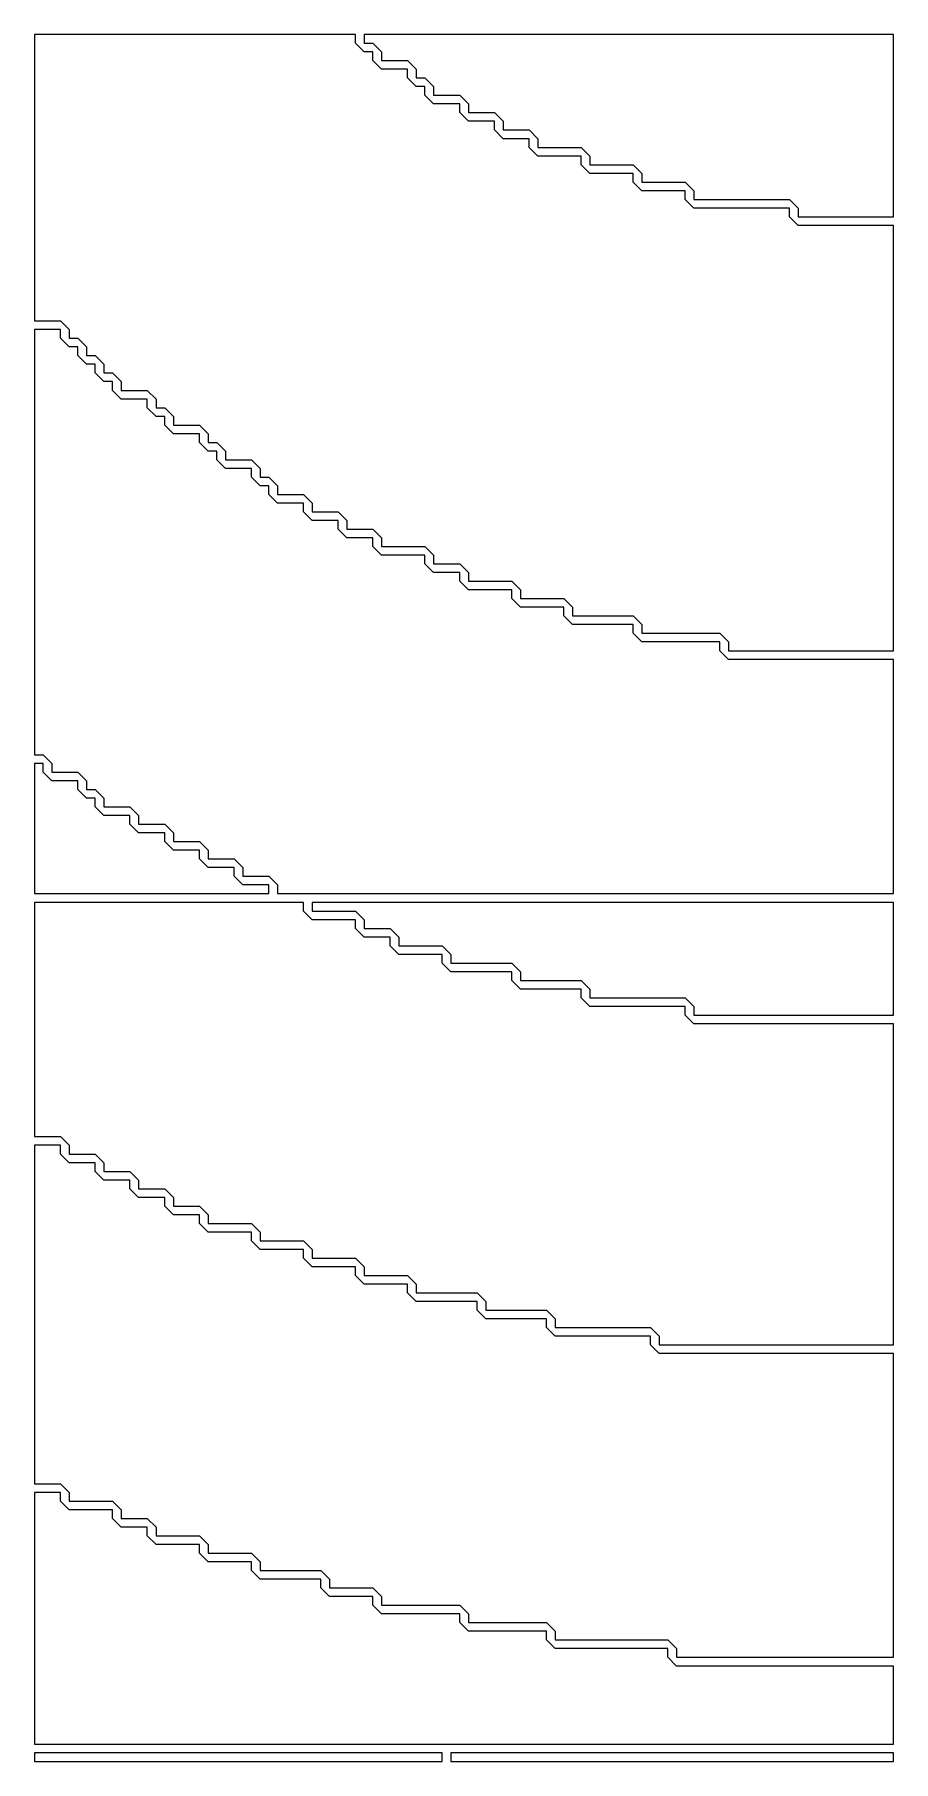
# Model space of a CAD drawing. Header units: metres. Extents: x -2.2 to 1, y -5.1 to 5.2.
# Drawn here: x -0.735 to -0.24, y -5.148 to -4.153 of the extents above; entities that cross this region are included whole.
import ezdxf

# ---------------------------------------------------------------- set-up
doc = ezdxf.new("R2010")
doc.units = ezdxf.units.M

msp = doc.modelspace()

# ---------------------------------------------------------------- linework, layer by layer
at = {"layer": '10', "color": 2}
msp.add_polyline3d([(-0.49543, -5.148, 0), (-0.24043, -5.148, 0), (-0.24043, -5.143, 0), (-0.49543, -5.143, 0), (-0.49543, -5.148, 0)], dxfattribs=at)
at = {"layer": '11', "color": 6}
msp.add_polyline3d([(-0.73543, -5.148, 0), (-0.50043, -5.148, 0), (-0.50043, -5.143, 0), (-0.73543, -5.143, 0), (-0.73543, -5.148, 0)], dxfattribs=at)
at = {"layer": '4', "color": 2}
msp.add_polyline3d([(-0.54543, -4.158, 0), (-0.54043, -4.158, 0), (-0.53543, -4.163, 0), (-0.53543, -4.168, 0), (-0.52043, -4.168, 0), (-0.51543, -4.173, 0), (-0.51543, -4.178, 0), (-0.51043, -4.178, 0), (-0.50543, -4.183, 0), (-0.50543, -4.188, 0), (-0.49043, -4.188, 0), (-0.48543, -4.193, 0), (-0.48543, -4.198, 0), (-0.47043, -4.198, 0), (-0.46543, -4.203, 0), (-0.46543, -4.208, 0), (-0.45043, -4.208, 0), (-0.44543, -4.213, 0), (-0.44543, -4.218, 0), (-0.42043, -4.218, 0), (-0.41543, -4.223, 0), (-0.41543, -4.228, 0), (-0.39043, -4.228, 0), (-0.38543, -4.233, 0), (-0.38543, -4.238, 0), (-0.36043, -4.238, 0), (-0.35543, -4.243, 0), (-0.35543, -4.248, 0), (-0.30043, -4.248, 0), (-0.29543, -4.253, 0), (-0.29543, -4.258, 0), (-0.24043, -4.258, 0), (-0.24043, -4.153, 0), (-0.54543, -4.153, 0), (-0.54543, -4.158, 0)], dxfattribs=at)
at = {"layer": '5', "color": 6}
msp.add_polyline3d([(-0.73543, -4.318, 0), (-0.72043, -4.318, 0), (-0.71543, -4.323, 0), (-0.71543, -4.328, 0), (-0.71043, -4.328, 0), (-0.70543, -4.333, 0), (-0.70543, -4.338, 0), (-0.70043, -4.338, 0), (-0.69543, -4.343, 0), (-0.69543, -4.348, 0), (-0.69043, -4.348, 0), (-0.68543, -4.353, 0), (-0.68543, -4.358, 0), (-0.67043, -4.358, 0), (-0.66543, -4.363, 0), (-0.66543, -4.368, 0), (-0.66043, -4.368, 0), (-0.65543, -4.373, 0), (-0.65543, -4.378, 0), (-0.64043, -4.378, 0), (-0.63543, -4.383, 0), (-0.63543, -4.388, 0), (-0.63043, -4.388, 0), (-0.62543, -4.393, 0), (-0.62543, -4.398, 0), (-0.61043, -4.398, 0), (-0.60543, -4.403, 0), (-0.60543, -4.408, 0), (-0.60043, -4.408, 0), (-0.59543, -4.413, 0), (-0.59543, -4.418, 0), (-0.58043, -4.418, 0), (-0.57543, -4.423, 0), (-0.57543, -4.428, 0), (-0.56043, -4.428, 0), (-0.55543, -4.433, 0), (-0.55543, -4.438, 0), (-0.54043, -4.438, 0), (-0.53543, -4.443, 0), (-0.53543, -4.448, 0), (-0.51043, -4.448, 0), (-0.50543, -4.453, 0), (-0.50543, -4.458, 0), (-0.49043, -4.458, 0), (-0.48543, -4.463, 0), (-0.48543, -4.468, 0), (-0.46043, -4.468, 0), (-0.45543, -4.473, 0), (-0.45543, -4.478, 0), (-0.43043, -4.478, 0), (-0.42543, -4.483, 0), (-0.42543, -4.488, 0), (-0.39043, -4.488, 0), (-0.38543, -4.493, 0), (-0.38543, -4.498, 0), (-0.34043, -4.498, 0), (-0.33543, -4.503, 0), (-0.33543, -4.508, 0), (-0.24043, -4.508, 0), (-0.24043, -4.263, 0), (-0.29543, -4.263, 0), (-0.30043, -4.258, 0), (-0.30043, -4.253, 0), (-0.35543, -4.253, 0), (-0.36043, -4.248, 0), (-0.36043, -4.243, 0), (-0.38543, -4.243, 0), (-0.39043, -4.238, 0), (-0.39043, -4.233, 0), (-0.41543, -4.233, 0), (-0.42043, -4.228, 0), (-0.42043, -4.223, 0), (-0.44543, -4.223, 0), (-0.45043, -4.218, 0), (-0.45043, -4.213, 0), (-0.46543, -4.213, 0), (-0.47043, -4.208, 0), (-0.47043, -4.203, 0), (-0.48543, -4.203, 0), (-0.49043, -4.198, 0), (-0.49043, -4.193, 0), (-0.50543, -4.193, 0), (-0.51043, -4.188, 0), (-0.51043, -4.183, 0), (-0.51543, -4.183, 0), (-0.52043, -4.178, 0), (-0.52043, -4.173, 0), (-0.53543, -4.173, 0), (-0.54043, -4.168, 0), (-0.54043, -4.163, 0), (-0.54543, -4.163, 0), (-0.55043, -4.158, 0), (-0.55043, -4.153, 0), (-0.73543, -4.153, 0), (-0.73543, -4.318, 0)], dxfattribs=at)
at = {"layer": '6', "color": 4}
for points in [[(-0.73543, -4.568, 0), (-0.73043, -4.568, 0), (-0.72543, -4.573, 0), (-0.72543, -4.578, 0), (-0.71043, -4.578, 0), (-0.70543, -4.583, 0), (-0.70543, -4.588, 0), (-0.70043, -4.588, 0), (-0.69543, -4.593, 0), (-0.69543, -4.598, 0), (-0.68043, -4.598, 0), (-0.67543, -4.603, 0), (-0.67543, -4.608, 0), (-0.66043, -4.608, 0), (-0.65543, -4.613, 0), (-0.65543, -4.618, 0), (-0.64043, -4.618, 0), (-0.63543, -4.623, 0), (-0.63543, -4.628, 0), (-0.62043, -4.628, 0), (-0.61543, -4.633, 0), (-0.61543, -4.638, 0), (-0.60043, -4.638, 0), (-0.59543, -4.643, 0), (-0.59543, -4.648, 0), (-0.24043, -4.648, 0), (-0.24043, -4.513, 0), (-0.33543, -4.513, 0), (-0.34043, -4.508, 0), (-0.34043, -4.503, 0), (-0.38543, -4.503, 0), (-0.39043, -4.498, 0), (-0.39043, -4.493, 0), (-0.42543, -4.493, 0), (-0.43043, -4.488, 0), (-0.43043, -4.483, 0), (-0.45543, -4.483, 0), (-0.46043, -4.478, 0), (-0.46043, -4.473, 0), (-0.48543, -4.473, 0), (-0.49043, -4.468, 0), (-0.49043, -4.463, 0), (-0.50543, -4.463, 0), (-0.51043, -4.458, 0), (-0.51043, -4.453, 0), (-0.53543, -4.453, 0), (-0.54043, -4.448, 0), (-0.54043, -4.443, 0), (-0.55543, -4.443, 0), (-0.56043, -4.438, 0), (-0.56043, -4.433, 0), (-0.57543, -4.433, 0), (-0.58043, -4.428, 0), (-0.58043, -4.423, 0), (-0.59543, -4.423, 0), (-0.60043, -4.418, 0), (-0.60043, -4.413, 0), (-0.60543, -4.413, 0), (-0.61043, -4.408, 0), (-0.61043, -4.403, 0), (-0.62543, -4.403, 0), (-0.63043, -4.398, 0), (-0.63043, -4.393, 0), (-0.63543, -4.393, 0), (-0.64043, -4.388, 0), (-0.64043, -4.383, 0), (-0.65543, -4.383, 0), (-0.66043, -4.378, 0), (-0.66043, -4.373, 0), (-0.66543, -4.373, 0), (-0.67043, -4.368, 0), (-0.67043, -4.363, 0), (-0.68543, -4.363, 0), (-0.69043, -4.358, 0), (-0.69043, -4.353, 0), (-0.69543, -4.353, 0), (-0.70043, -4.348, 0), (-0.70043, -4.343, 0), (-0.70543, -4.343, 0), (-0.71043, -4.338, 0), (-0.71043, -4.333, 0), (-0.71543, -4.333, 0), (-0.72043, -4.328, 0), (-0.72043, -4.323, 0), (-0.73543, -4.323, 0), (-0.73543, -4.568, 0)], [(-0.57543, -4.658, 0), (-0.55043, -4.658, 0), (-0.54543, -4.663, 0), (-0.54543, -4.668, 0), (-0.53043, -4.668, 0), (-0.52543, -4.673, 0), (-0.52543, -4.678, 0), (-0.50043, -4.678, 0), (-0.49543, -4.683, 0), (-0.49543, -4.688, 0), (-0.46043, -4.688, 0), (-0.45543, -4.693, 0), (-0.45543, -4.698, 0), (-0.42043, -4.698, 0), (-0.41543, -4.703, 0), (-0.41543, -4.708, 0), (-0.36043, -4.708, 0), (-0.35543, -4.713, 0), (-0.35543, -4.718, 0), (-0.24043, -4.718, 0), (-0.24043, -4.653, 0), (-0.57543, -4.653, 0), (-0.57543, -4.658, 0)]]:
    msp.add_polyline3d(points, dxfattribs=at)
at = {"layer": '7', "color": 1}
for points in [[(-0.73543, -4.648, 0), (-0.60043, -4.648, 0), (-0.60043, -4.643, 0), (-0.61543, -4.643, 0), (-0.62043, -4.638, 0), (-0.62043, -4.633, 0), (-0.63543, -4.633, 0), (-0.64043, -4.628, 0), (-0.64043, -4.623, 0), (-0.65543, -4.623, 0), (-0.66043, -4.618, 0), (-0.66043, -4.613, 0), (-0.67543, -4.613, 0), (-0.68043, -4.608, 0), (-0.68043, -4.603, 0), (-0.69543, -4.603, 0), (-0.70043, -4.598, 0), (-0.70043, -4.593, 0), (-0.70543, -4.593, 0), (-0.71043, -4.588, 0), (-0.71043, -4.583, 0), (-0.72543, -4.583, 0), (-0.73043, -4.578, 0), (-0.73043, -4.573, 0), (-0.73543, -4.573, 0), (-0.73543, -4.648, 0)], [(-0.73543, -4.788, 0), (-0.72043, -4.788, 0), (-0.71543, -4.793, 0), (-0.71543, -4.798, 0), (-0.70043, -4.798, 0), (-0.69543, -4.803, 0), (-0.69543, -4.808, 0), (-0.68043, -4.808, 0), (-0.67543, -4.813, 0), (-0.67543, -4.818, 0), (-0.66043, -4.818, 0), (-0.65543, -4.823, 0), (-0.65543, -4.828, 0), (-0.64043, -4.828, 0), (-0.63543, -4.833, 0), (-0.63543, -4.838, 0), (-0.61043, -4.838, 0), (-0.60543, -4.843, 0), (-0.60543, -4.848, 0), (-0.58043, -4.848, 0), (-0.57543, -4.853, 0), (-0.57543, -4.858, 0), (-0.55043, -4.858, 0), (-0.54543, -4.863, 0), (-0.54543, -4.868, 0), (-0.52043, -4.868, 0), (-0.51543, -4.873, 0), (-0.51543, -4.878, 0), (-0.48043, -4.878, 0), (-0.47543, -4.883, 0), (-0.47543, -4.888, 0), (-0.44043, -4.888, 0), (-0.43543, -4.893, 0), (-0.43543, -4.898, 0), (-0.38043, -4.898, 0), (-0.37543, -4.903, 0), (-0.37543, -4.908, 0), (-0.24043, -4.908, 0), (-0.24043, -4.723, 0), (-0.35543, -4.723, 0), (-0.36043, -4.718, 0), (-0.36043, -4.713, 0), (-0.41543, -4.713, 0), (-0.42043, -4.708, 0), (-0.42043, -4.703, 0), (-0.45543, -4.703, 0), (-0.46043, -4.698, 0), (-0.46043, -4.693, 0), (-0.49543, -4.693, 0), (-0.50043, -4.688, 0), (-0.50043, -4.683, 0), (-0.52543, -4.683, 0), (-0.53043, -4.678, 0), (-0.53043, -4.673, 0), (-0.54543, -4.673, 0), (-0.55043, -4.668, 0), (-0.55043, -4.663, 0), (-0.57543, -4.663, 0), (-0.58043, -4.658, 0), (-0.58043, -4.653, 0), (-0.73543, -4.653, 0), (-0.73543, -4.788, 0)]]:
    msp.add_polyline3d(points, dxfattribs=at)
at = {"layer": '8', "color": 3}
msp.add_polyline3d([(-0.73543, -4.988, 0), (-0.72043, -4.988, 0), (-0.71543, -4.993, 0), (-0.71543, -4.998, 0), (-0.69043, -4.998, 0), (-0.68543, -5.003, 0), (-0.68543, -5.008, 0), (-0.67043, -5.008, 0), (-0.66543, -5.013, 0), (-0.66543, -5.018, 0), (-0.64043, -5.018, 0), (-0.63543, -5.023, 0), (-0.63543, -5.028, 0), (-0.61043, -5.028, 0), (-0.60543, -5.033, 0), (-0.60543, -5.038, 0), (-0.57043, -5.038, 0), (-0.56543, -5.043, 0), (-0.56543, -5.048, 0), (-0.54043, -5.048, 0), (-0.53543, -5.053, 0), (-0.53543, -5.058, 0), (-0.49043, -5.058, 0), (-0.48543, -5.063, 0), (-0.48543, -5.068, 0), (-0.44043, -5.068, 0), (-0.43543, -5.073, 0), (-0.43543, -5.078, 0), (-0.37043, -5.078, 0), (-0.36543, -5.083, 0), (-0.36543, -5.088, 0), (-0.24043, -5.088, 0), (-0.24043, -4.913, 0), (-0.37543, -4.913, 0), (-0.38043, -4.908, 0), (-0.38043, -4.903, 0), (-0.43543, -4.903, 0), (-0.44043, -4.898, 0), (-0.44043, -4.893, 0), (-0.47543, -4.893, 0), (-0.48043, -4.888, 0), (-0.48043, -4.883, 0), (-0.51543, -4.883, 0), (-0.52043, -4.878, 0), (-0.52043, -4.873, 0), (-0.54543, -4.873, 0), (-0.55043, -4.868, 0), (-0.55043, -4.863, 0), (-0.57543, -4.863, 0), (-0.58043, -4.858, 0), (-0.58043, -4.853, 0), (-0.60543, -4.853, 0), (-0.61043, -4.848, 0), (-0.61043, -4.843, 0), (-0.63543, -4.843, 0), (-0.64043, -4.838, 0), (-0.64043, -4.833, 0), (-0.65543, -4.833, 0), (-0.66043, -4.828, 0), (-0.66043, -4.823, 0), (-0.67543, -4.823, 0), (-0.68043, -4.818, 0), (-0.68043, -4.813, 0), (-0.69543, -4.813, 0), (-0.70043, -4.808, 0), (-0.70043, -4.803, 0), (-0.71543, -4.803, 0), (-0.72043, -4.798, 0), (-0.72043, -4.793, 0), (-0.73543, -4.793, 0), (-0.73543, -4.988, 0)], dxfattribs=at)
at = {"layer": '9', "color": 5}
msp.add_polyline3d([(-0.73543, -5.138, 0), (-0.24043, -5.138, 0), (-0.24043, -5.093, 0), (-0.36543, -5.093, 0), (-0.37043, -5.088, 0), (-0.37043, -5.083, 0), (-0.43543, -5.083, 0), (-0.44043, -5.078, 0), (-0.44043, -5.073, 0), (-0.48543, -5.073, 0), (-0.49043, -5.068, 0), (-0.49043, -5.063, 0), (-0.53543, -5.063, 0), (-0.54043, -5.058, 0), (-0.54043, -5.053, 0), (-0.56543, -5.053, 0), (-0.57043, -5.048, 0), (-0.57043, -5.043, 0), (-0.60543, -5.043, 0), (-0.61043, -5.038, 0), (-0.61043, -5.033, 0), (-0.63543, -5.033, 0), (-0.64043, -5.028, 0), (-0.64043, -5.023, 0), (-0.66543, -5.023, 0), (-0.67043, -5.018, 0), (-0.67043, -5.013, 0), (-0.68543, -5.013, 0), (-0.69043, -5.008, 0), (-0.69043, -5.003, 0), (-0.71543, -5.003, 0), (-0.72043, -4.998, 0), (-0.72043, -4.993, 0), (-0.73543, -4.993, 0), (-0.73543, -5.138, 0)], dxfattribs=at)

doc.saveas('drawing.dxf')
